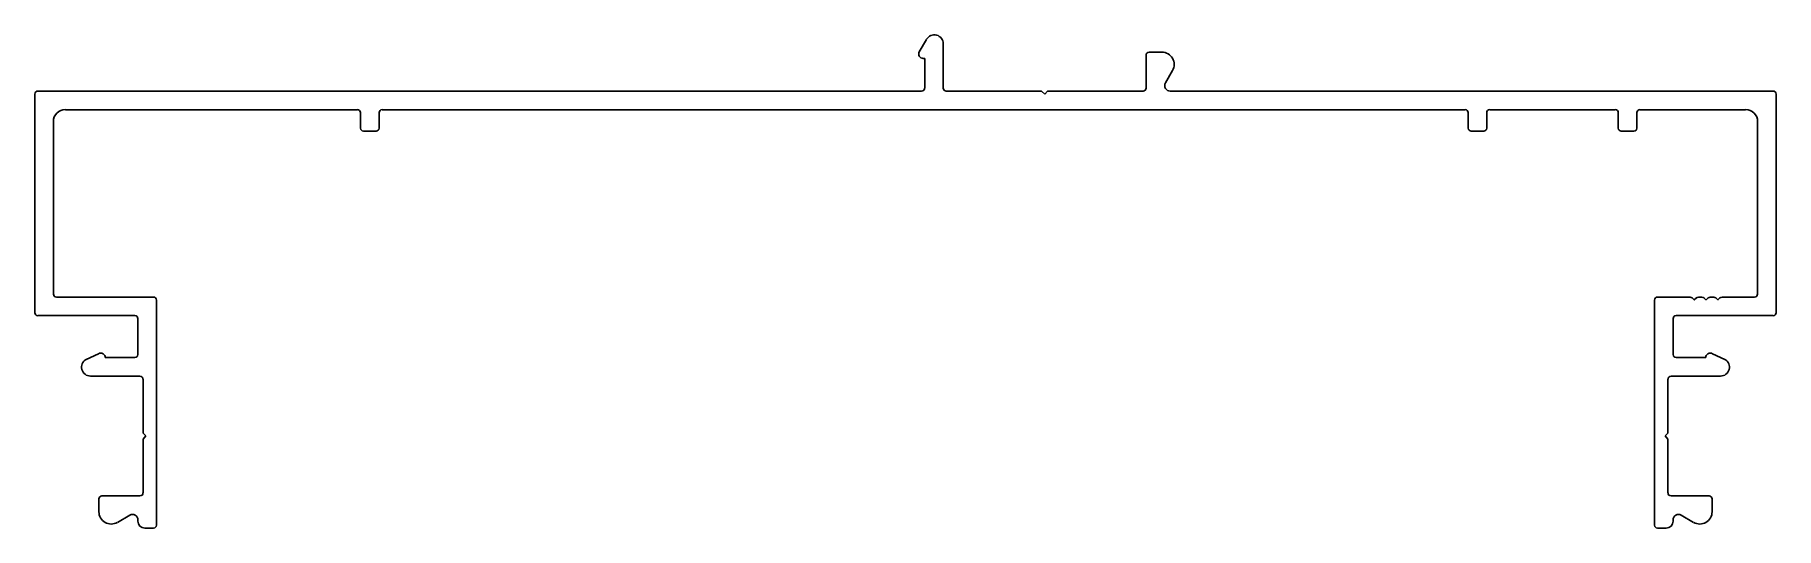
# Model space of a CAD drawing. Extents: x -74 to 74, y 29 to 71.
import ezdxf

# ---------------------------------------------------------------- set-up
doc = ezdxf.new("R2010")
doc.units = 0
doc.layers.get('0').update_dxf_attribs({"linetype": 'CONTINUOUS'})

msp = doc.modelspace()

# ---------------------------------------------------------------- linework, layer by layer
for p, q in [((1.78, 70.32), (1.17, 69.27)), ((3.2, 66.18), (3.2, 69.94)), ((1.5, 68.7), (1.63, 68.7)), ((1.63, 68.7), (1.63, 66.18)), ((20.4, 68.98), (20.4, 66.18)), ((21.74, 69.23), (20.65, 69.23)), ((22.04, 66.62), (22.64, 67.67)), ((-73.81, 65.68), (-73.81, 47.13)), ((1.37, 65.93), (-73.56, 65.93)), ((11.54, 65.93), (3.45, 65.93)), ((11.8, 65.68), (11.54, 65.93)), ((12.05, 65.93), (11.8, 65.68)), ((20.14, 65.93), (12.05, 65.93)), ((73.56, 65.93), (22.44, 65.93)), ((73.81, 47.13), (73.81, 65.68)), ((-71.22, 64.35), (-46.46, 64.35)), ((-46.2, 64.1), (-46.2, 62.78)), ((-44.63, 62.78), (-44.63, 64.1)), ((-44.37, 64.35), (47.45, 64.35)), ((47.7, 64.1), (47.7, 62.78)), ((49.28, 62.78), (49.28, 64.1)), ((49.53, 64.35), (60.17, 64.35)), ((60.43, 64.1), (60.43, 62.78)), ((62, 62.78), (62, 64.1)), ((62.26, 64.35), (71.22, 64.35)), ((-72.24, 48.71), (-72.24, 63.34)), ((-45.95, 62.53), (-44.88, 62.53)), ((47.96, 62.53), (49.02, 62.53)), ((60.68, 62.53), (61.75, 62.53)), ((72.24, 63.34), (72.24, 48.71)), ((-63.75, 48.45), (-71.98, 48.45)), ((-63.5, 29.1), (-63.5, 48.2)), ((63.5, 48.2), (63.5, 29.1)), ((66.52, 48.45), (63.75, 48.45)), ((66.86, 48.21), (66.69, 48.38)), ((67.05, 48.38), (66.87, 48.21)), ((67.52, 48.45), (67.22, 48.45)), ((67.86, 48.21), (67.69, 48.38)), ((68.05, 48.38), (67.87, 48.21)), ((68.52, 48.45), (68.22, 48.45)), ((68.86, 48.21), (68.69, 48.38)), ((69.05, 48.38), (68.87, 48.21)), ((71.98, 48.45), (69.22, 48.45)), ((-73.56, 46.88), (-65.33, 46.88)), ((-65.07, 46.63), (-65.07, 43.58)), ((65.07, 43.58), (65.07, 46.63)), ((65.33, 46.88), (73.56, 46.88)), ((-68.41, 43.65), (-69.47, 43.17)), ((-65.33, 43.32), (-67.84, 43.32)), ((67.84, 43.32), (65.33, 43.32)), ((69.47, 43.17), (68.41, 43.65)), ((-69.09, 41.75), (-64.9, 41.75)), ((-64.64, 41.49), (-64.64, 36.92)), ((64.64, 36.92), (64.64, 41.49)), ((64.9, 41.75), (69.09, 41.75)), ((-64.64, 36.92), (-64.39, 36.67)), ((64.39, 36.67), (64.64, 36.92)), ((-64.39, 36.67), (-64.64, 36.41)), ((-64.64, 36.41), (-64.64, 31.84)), ((64.64, 36.41), (64.39, 36.67)), ((64.64, 31.84), (64.64, 36.41)), ((-68.38, 31.33), (-68.38, 30.24)), ((-64.9, 31.59), (-68.12, 31.59)), ((68.12, 31.59), (64.9, 31.59)), ((68.38, 30.24), (68.38, 31.33)), ((-66.81, 29.34), (-65.76, 29.95)), ((-65.07, 29.56), (-65.07, 29.43)), ((65.07, 29.43), (65.07, 29.56)), ((65.76, 29.95), (66.81, 29.34)), ((-64.49, 28.85), (-63.75, 28.85)), ((63.75, 28.85), (64.49, 28.85))]:
    msp.add_line(p, q)
for centre, radius, start, end in [((2.44, 69.94), 0.762, 360, 150), ((1.5, 69.08), 0.381, 150, 270), ((20.65, 68.98), 0.254, 90, 180), ((21.74, 68.19), 1.04, 330, 90), ((22.44, 66.39), 0.46, 150, 270), ((-73.56, 65.68), 0.254, 90, 180), ((1.37, 66.18), 0.254, 270, 0), ((3.45, 66.18), 0.254, 180, 270), ((20.14, 66.18), 0.254, 270, 0), ((73.56, 65.68), 0.254, 360, 90), ((-71.22, 63.34), 1.02, 90, 180), ((-46.46, 64.1), 0.254, 360, 90), ((-44.37, 64.1), 0.254, 90, 180), ((47.45, 64.1), 0.254, 360, 90), ((49.53, 64.1), 0.254, 90, 180), ((60.17, 64.1), 0.254, 360, 90), ((62.26, 64.1), 0.254, 90, 180), ((71.22, 63.34), 1.02, 360, 90), ((-45.95, 62.78), 0.254, 180, 270), ((-44.88, 62.78), 0.254, 270, 0), ((47.96, 62.78), 0.254, 180, 270), ((49.02, 62.78), 0.254, 270, 0), ((60.68, 62.78), 0.254, 180, 270), ((61.75, 62.78), 0.254, 270, 360), ((-71.98, 48.71), 0.254, 180, 270), ((-63.75, 48.2), 0.254, 360, 90), ((63.75, 48.2), 0.254, 90, 180), ((66.52, 48.2), 0.25, 45, 90), ((66.87, 48.22), 0.008, 225, 315), ((67.22, 48.2), 0.25, 90, 135), ((67.52, 48.2), 0.25, 45, 90), ((67.87, 48.22), 0.008, 225, 315), ((68.22, 48.2), 0.25, 90, 135), ((68.52, 48.2), 0.25, 45, 90), ((68.87, 48.22), 0.008, 225, 315), ((69.22, 48.2), 0.25, 90, 135), ((71.98, 48.71), 0.254, 270, 0), ((-73.56, 47.13), 0.254, 180, 270), ((-65.33, 46.63), 0.254, 360, 90), ((65.33, 46.63), 0.254, 90, 180), ((73.56, 47.13), 0.254, 270, 0), ((-69.09, 42.51), 0.762, 120, 270), ((-68.22, 43.32), 0.381, 360, 120), ((-65.33, 43.58), 0.254, 270, 0), ((65.33, 43.58), 0.254, 180, 270), ((68.22, 43.32), 0.381, 60, 180), ((69.09, 42.51), 0.762, 270, 60), ((-64.9, 41.49), 0.254, 360, 90), ((64.9, 41.49), 0.254, 90, 180), ((-68.12, 31.33), 0.254, 90, 180), ((-64.9, 31.84), 0.254, 270, 0), ((64.9, 31.84), 0.254, 180, 270), ((68.12, 31.33), 0.254, 360, 90), ((-67.34, 30.24), 1.04, 180, 300), ((-65.53, 29.56), 0.455, 0, 120), ((65.53, 29.56), 0.455, 60, 180), ((67.34, 30.24), 1.04, 240, 0), ((-64.49, 29.43), 0.584, 180, 270), ((-63.75, 29.1), 0.254, 270, 0), ((63.75, 29.1), 0.254, 180, 270), ((64.49, 29.43), 0.584, 270, 0)]:
    msp.add_arc(centre, radius, start, end)

doc.saveas('drawing.dxf')
